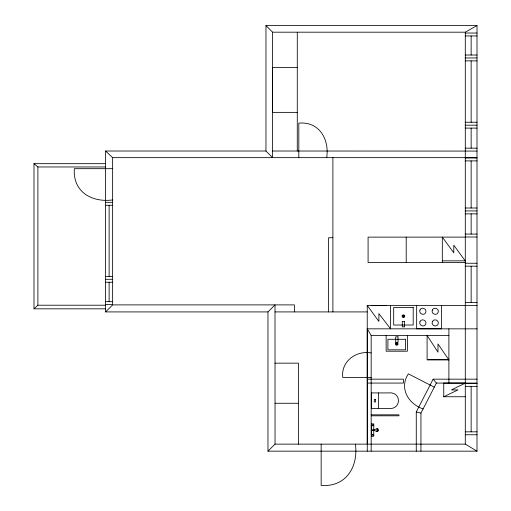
<?xml version="1.0" encoding="UTF-8"?>
<svg xmlns="http://www.w3.org/2000/svg" width="511" height="511" viewBox="0 0 511 511"><rect width="100%" height="100%" fill="white"/><g stroke="black" fill="none" stroke-linecap="round" stroke-linejoin="round"><path stroke-width="0.77" d="M416.267 451.162L416.267 411.949L433.13 379.168L477.006 379.168M420.949 451.162L420.949 413.08L436.388 383.071L477.006 383.065M275.046 444.136L275.001 304.888L267.968 311.914L267.968 451.162L477.006 451.162L477.006 25.55L265.963 25.55L272.599 32.187L272.599 157.65L265.963 151.013L105.605 151.013L105.605 311.914L112.637 304.888L294.393 304.888L294.393 311.914M267.968 451.162L275.001 444.136L465.291 444.136L477.006 451.162M105.605 163.673L33.994 163.673L33.994 308.829L37.897 305.214L105.605 305.214M272.599 32.187L465.291 32.187L477.006 25.55M443.746 396.747L458.003 389.912L451.43 389.912L465.291 383.084L443.746 383.084L443.746 396.747L465.291 396.747M378.389 408.538L388.443 408.5C401.691 409.969 401.793 391.33 388.443 392.921L371.369 392.921L371.369 408.538L378.389 408.538L378.389 392.921M465.291 33.023L477.006 33.023M465.291 35.955L477.006 35.955M465.291 55.022L477.006 55.022M465.291 57.947L477.006 57.947M465.291 60.873L477.006 60.873M297.287 67.426L272.599 67.426L272.599 112.369L297.274 112.369M465.291 122.25L477.006 122.25M465.291 125.176L477.006 125.176M465.291 128.108L477.006 128.108M465.291 148.158L477.006 148.158M272.599 151.013L477.006 151.084M105.605 151.013L112.637 157.65L477.006 157.65M465.291 157.969L477.006 157.969M465.291 160.901L477.006 160.901M33.994 163.673L37.897 166.969L105.605 166.969M112.637 168.681L74.344 168.687C72.658 191.778 91.725 202.701 112.637 199.948M105.605 202.337L112.637 202.337M105.605 205.262L112.631 205.262M465.291 208.009L477.006 208.009M465.291 210.934L477.006 210.934M465.291 213.866L477.006 213.866M465.291 234.076L477.006 234.076M465.291 237.008L477.006 237.008M465.291 237.11L368.086 237.136L368.086 262.526L465.291 262.539M332.897 237.736L328.586 237.736L328.586 311.914M442.315 260.846L465.291 260.846M465.291 263.242L477.006 263.242M465.291 266.174L477.006 266.174M105.605 276.374L112.631 276.374M105.605 279.3L112.637 279.3M105.605 282.232L112.631 282.232M105.605 301.675L112.631 301.675M465.291 302.455L477.006 302.455M105.605 304.601L112.637 304.601M367.268 444.136L367.237 305.406L477.006 305.386M371.203 305.559L386.667 305.559M33.994 308.829L105.605 308.829M105.605 311.914L267.968 311.914M275.001 311.914L367.237 311.914M477.006 328.854L367.237 328.835L371.171 335.491L371.171 451.162M371.171 335.491L448.894 335.491M371.171 352.948C356.212 350.227 340.767 361.411 342.772 377.444L371.171 377.437M428.077 359.655L447.911 359.655M275.046 363.161L298.475 363.161L298.475 444.136M367.268 379.168L403.428 379.168L403.428 383.071L367.268 383.071M465.291 383.435L477.006 383.435M465.291 386.361L477.006 386.361M275.046 403.268L298.475 403.268M371.171 414.83L398.957 414.83L398.957 415.807L371.171 415.807M371.369 425.197L373.752 425.197M371.369 425.235L373.752 425.235M371.369 429.572C373.803 430.716 375.77 428.582 377.833 428.652L378.396 429.962L377.833 431.54C375.777 431.591 373.803 429.495 371.369 430.626M465.291 431.833L477.006 431.833M465.291 434.759L477.006 434.759M371.369 434.995L373.752 434.995M416.267 411.949L420.949 413.08M434.28 387.178L408.359 373.848C398.887 388.213 408.334 403.888 423.089 408.934M433.13 379.168L436.388 383.071M465.291 260.968L453.8 245.203L453.8 252.836L442.315 237.11L442.315 262.539M367.237 305.406L378.894 321.457L378.894 313.645L390.557 328.835L390.557 305.406M471.148 35.955L471.148 55.022M471.148 60.873L471.148 122.25M471.148 128.108L471.148 148.158M471.148 160.901L471.148 208.009M471.148 213.866L471.148 234.076M471.148 266.174L471.148 302.455M471.148 386.361L471.148 431.833M465.291 32.187L465.291 444.136M448.894 328.854L448.894 383.065M441.517 305.444L441.517 328.777L416.657 328.777L416.657 305.444M407.382 335.503L407.382 351.21L386.137 351.21L386.137 335.503M406.213 237.123L406.213 262.526M374.493 429.572L374.493 430.626M373.752 429.572L373.752 423.906L371.369 423.906L371.369 436.247L373.752 436.247L373.752 430.626M367.268 328.854L367.268 451.162M355.445 444.136C358.377 466.901 346.068 487.258 321.157 485.45L321.157 444.136M332.897 157.65L332.897 311.914M326.708 157.65C329.454 139.279 319.279 121.292 298.814 123.119L298.814 157.65M297.287 32.225L297.274 151.007M265.963 25.55L265.963 151.013M112.637 157.65L112.637 304.888M109.118 205.262L109.118 276.374M109.118 282.232L109.118 301.675M37.897 166.969L37.897 305.214M419.959 310.049C418.298 313.607 424.264 316.315 425.72 312.483C427.388 308.925 421.422 306.217 419.959 310.049M419.959 321.694C418.298 325.252 424.258 327.953 425.72 324.127C427.388 320.569 421.422 317.861 419.959 321.694M432.344 310.049C430.684 313.607 436.643 316.315 438.099 312.483C439.76 308.925 433.801 306.217 432.344 310.049M432.344 321.694C430.684 325.252 436.637 327.953 438.099 324.127C439.767 320.569 433.801 317.861 432.344 321.694M372.775 434.414C372.819 435.666 371.893 434.12 372.775 434.414M377.891 430.332C376.313 435.155 376.856 424.59 377.891 430.332M372.576 425.235C371.912 425.995 373.196 426.021 372.576 425.235M402.476 315.261L402.074 315.99L402.476 317.197L403.198 317.599L404.405 317.197L404.808 316.469L404.405 315.261L403.684 314.865L402.476 315.261M395.795 342.964L395.393 343.692L395.795 344.899L396.523 345.302L397.73 344.899L398.126 344.171L397.73 342.964L397.002 342.568L395.795 342.964M402.892 315.677L402.892 316.782L403.99 316.782L403.99 315.677L402.892 315.677M396.21 343.379L396.21 344.484L397.315 344.484L397.315 343.379L396.21 343.379M413.201 307.443L393.681 307.443L393.681 325.015L413.201 325.015L413.201 307.443M404.616 321.387L402.272 321.387L402.272 326.855L404.616 326.855L404.616 321.387M398.043 336.813L395.699 336.813L395.699 342.281L398.043 342.281L398.043 336.813M405.619 339.291L387.906 339.291L387.906 349.818L405.619 349.818L405.619 339.291M448.894 359.904L427.094 359.904L427.094 335.491L437.991 352.175L437.991 343.954L448.894 359.904M375.47 399.487L374.288 399.487L374.288 401.972L375.47 401.972L375.47 399.487"/></g></svg>
